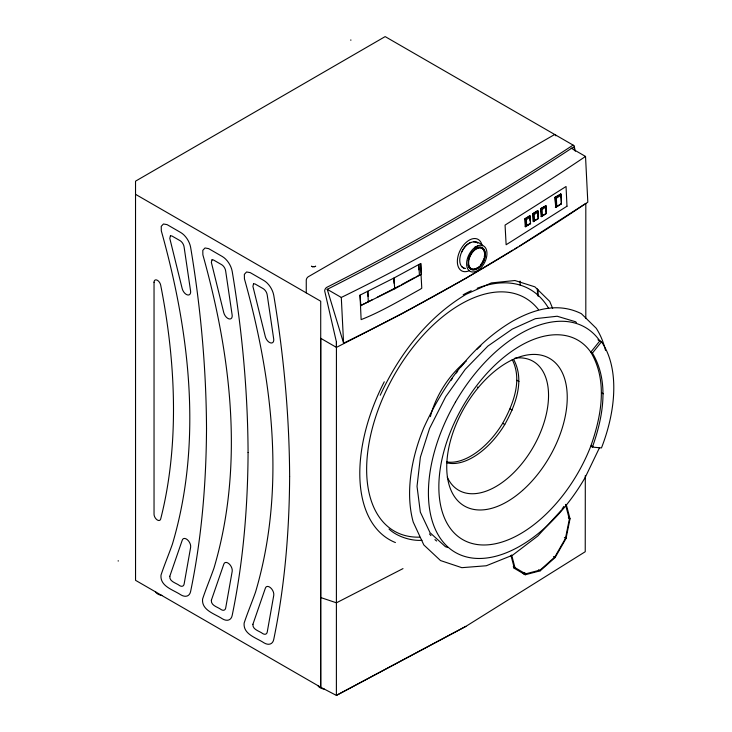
<?xml version="1.0" encoding="UTF-8"?>
<svg xmlns="http://www.w3.org/2000/svg" width="732" height="732" viewBox="0 0 732 732"><rect width="100%" height="100%" fill="white"/><g stroke="black" fill="none" stroke-linecap="round" stroke-linejoin="round"><path stroke-width="1.1" d="M118.209 561.133L118.209 560.657M135.53 181.701L135.548 580.33L320.717 687.238L336.391 695.4L465.936 626.336L585.234 551.727L585.307 475.516M575.315 151.24L574.318 146.784A2.882 1.665 -60 0 0 572.278 145.604C493.222 197.631 411.119 244.598 326.719 287.374A2.882 1.665 -60 0 0 324.679 290.906L336.427 342.027L336.427 347.398L402.993 313.177L465.955 278.242L512.812 250.097M574.318 150.188L574.318 146.784L571.491 148.331C492.874 200.101 411.21 246.821 327.25 289.341L343.583 343.18C428.128 301.886 509.774 254.745 587.814 202.178L585.527 156.438L571.225 148.175M530.544 223.69L529.721 215.702L524.853 218.85L525.237 226.645L530.544 223.69L530.16 215.894L524.853 218.85M538.432 218.575L537.599 210.587L532.74 213.744L533.125 221.54L538.432 218.575L538.047 210.789L532.74 213.744M545.715 208.876L546.365 213.534L545.99 205.738L540.628 208.657L541.442 216.654L546.365 213.534L545.99 205.738L540.628 208.657M560.987 203.661L561.417 203.862L560.941 194.053L554.847 197.43L555.762 207.44L561.417 203.862L560.941 194.053L554.847 197.43M597.952 339.785L601.475 341.817A129.948 75.021 -60 0 1 601.475 447.92L592.417 447.106C602.994 417.24 609.628 381.83 592.417 353.089L590.788 352.147C607.999 380.896 601.365 416.298 590.788 446.163A115.153 66.484 -60 0 1 467.931 542.11A115.153 66.484 -60 0 1 467.931 398.062A115.153 66.484 -60 0 1 590.788 352.147L599.847 340.874M512.226 359.577C522.721 380.283 513.15 404.512 502.692 423.279A62.742 34.788 -58.1 0 1 446.74 461.91M513.882 359.897C524.936 380.805 515.429 405.51 504.741 424.551A62.742 34.788 -58.1 0 1 446.721 462.734M524.908 572.744L522.776 573.312L525.283 574.757L540.207 570.814L555.121 557.537L566.037 538.487L570.036 518.768L566.321 504.741M599.362 447.993L585.161 477.511A129.921 75.012 -60 0 1 455.286 552.376A129.921 75.012 -60 0 1 455.322 402.371L455.386 402.225M380.228 395.243C399.041 354.691 427.378 317.331 466.229 294.237L491.346 282.927L514.935 280.521L534.882 286.843L549.714 301.401L552.669 308.428M461.672 252.147C465.424 243.628 474.318 237.543 482.69 245.549M135.667 181.088L385.16 36.6L573.714 145.458M561.984 509.271L563.796 506.462M477.383 387.475L477.722 386.981M592.417 353.089L601.475 341.817M561.38 510.204L537.791 536.007L512.583 555.195L486.268 565.763L461.837 567.675L440.518 560.556L423.828 544.947L413.214 522.044A145.558 89.213 -56.7 0 1 423.782 427.79C443.144 385.16 471.792 345.211 512.72 321.083C534.214 309.133 558.132 302.078 581.373 313.689L596.205 328.238A145.558 78.516 -63.1 0 1 605.52 350.381M526.674 225.923L525.686 226.847L525.292 219.051L526.363 219.609L526.674 225.923L530.361 223.525M534.561 220.808L533.564 221.732L533.18 213.945L534.241 214.503L534.561 220.808L538.249 218.42M542.439 215.739L541.442 216.654L541.058 208.858L542.128 209.425L542.439 215.739L546.173 213.369M556.759 206.525L555.762 207.44L555.286 197.631L556.357 198.198L556.759 206.525L561.224 203.697M585.527 156.438C507.514 209.041 425.832 256.127 341.295 297.448L326.994 289.186M526.363 219.609L530.05 217.221M534.241 214.503L537.938 212.106M525.237 226.645L530.105 223.489M533.939 221.009L535.559 219.957M542.128 209.425L545.862 207.055M541.003 216.452L543.464 214.888M556.357 198.198L560.822 195.371M555.323 207.238L558.15 205.445M514.761 248.926L517.689 247.169M519.647 245.998L585.81 203.414L585.81 318.585M470.685 242.411L468.242 243.765A14.365 8.757 -62.9 0 0 459.842 258.488A14.365 8.757 -62.9 0 0 465.543 268.479M475.004 248.816L475.224 246.83L475.004 249.237A11.602 7.073 -62.9 0 0 469.669 255.999M360.501 305.674L394.758 288.792L421.412 274.28L420.735 263.493L393.825 278.087L359.97 295.17M416.087 276.751L421.412 274.28M377.328 297.192L399.297 285.892M401.264 284.812L414.111 277.821M465.936 626.336L336.391 695.4L336.427 342.027M402.993 568.608L336.445 602.811L320.717 597.55L320.717 338.303L336.445 347.389M361.471 305.189L372.313 299.727M315.282 266.421L315.702 266.21L314.138 266.823M523.124 572.433L525.631 573.879L540.207 570.027L554.774 557.052L565.443 538.441L569.35 519.162L565.443 504.394M314.961 266.54L312.884 266.695M422.007 540.308C411.174 541.104 396.945 536.602 389.012 529.035M593.057 446.374L590.788 446.163L592.417 447.106M473.467 241.706L475.818 242.036A14.365 8.757 -62.9 0 1 477.786 243.262M312.225 266.54L313.049 266.823M475.361 249.008A12.17 7.421 -62.9 0 0 469.679 268.15A12.17 7.421 -62.9 0 0 484.209 260.153A12.17 7.421 -62.9 0 0 477.603 247.773L477.127 247.645L479.359 247.132A12.087 7.366 -62.9 0 1 484.383 257.975M448.039 547.545L445.468 546.722L430.059 532.722L420.333 512.116L417.03 486.359L420.378 457.216L429.574 428.43L445.651 396.781L465.287 369.285L487.832 346.117L512.244 329.135L535.412 318.667L557.18 316.242L575.608 321.769L576.404 322.519M312.546 266.704L311.493 266.21L311.905 266.421M419.043 275.131L419.454 275.351L418.777 264.563L418.914 269.852M394.356 288.573L394.758 288.792L393.825 278.087L394.091 283.33M601.695 392.855L603.333 393.798M135.53 194.319L320.717 301.218L320.717 687.238L320.643 597.587M568.361 517.798L570.036 518.768M564.363 537.517L566.037 538.487M553.447 556.576L555.121 557.537M538.532 569.853L540.207 570.814M513.288 566.623L514.962 567.584L511.631 555.012M368.306 301.758L367.784 291.254L368.04 296.314M513.416 566.705L525.631 573.879M513.681 567.941L525.283 574.757M516.911 380.283L518.961 381.564M510.103 408.813L512.153 410.094M502.692 423.279L504.741 424.551M462.13 266.979L464.07 268.196M510.945 555.368L514.367 568.316M360.885 305.903L360.016 295.152L361.132 319.619C380.375 312.143 401.346 299.763 420.186 289.314L421.778 288.207L421.01 274.061M537.599 210.587L537.938 217.267M529.721 215.702L529.941 220.149M341.295 297.448L343.583 343.18M560.511 193.852L560.666 197.118M520.077 281.115L520.269 285.306M477.548 245.925L477.603 247.773M477.118 246.162L477.182 248.551L477.154 248.057A11.602 7.073 -62.9 0 1 484.291 257.051M475.699 246.94L475.773 249.328M420.735 263.493L420.982 273.009M538.029 289.643L538.176 296.304M537.37 288.893L537.526 295.554M350.838 39.857L350.838 40.333M306.26 292.892L306.26 280.274A2.882 1.665 -60 0 1 308.3 276.742L553.85 134.972A2.882 1.665 -60 0 1 555.872 135.85M419.592 537.151A133.691 76.375 -61 0 1 390.183 382.571A133.691 76.375 -61 0 1 538.459 309.609M477.173 288.262A143.527 81.993 -61 0 1 548.689 308.465M395.417 542.558A143.527 81.993 -61 0 1 384.263 381.784M463.173 294.776A143.527 81.993 -61 0 1 471.225 290.741M483.788 258.927A11.602 7.073 -62.9 0 1 482.132 262.596M481.592 263.456A11.602 7.073 -62.9 0 1 480.412 265.039M477.722 267.564A11.602 7.073 -62.9 0 1 468.26 264.161M468.279 260.683A11.602 7.073 -62.9 0 1 469.285 256.923M484.09 258.954A12.087 7.366 -62.9 0 1 480.576 265.313M479.222 266.75A12.087 7.366 -62.9 0 1 468.077 265.213M468.343 258.826A12.087 7.366 -62.9 0 1 468.992 256.859M470.914 253.135A12.087 7.366 -62.9 0 1 472.149 251.488M469.139 270.767A17.76 10.797 -63.3 0 1 457.354 261.882A17.76 10.797 -63.3 0 1 468.507 240.59A17.76 10.797 -63.3 0 1 482.159 245.915M162.147 595.473A9.049 5.225 0 0 1 155.587 591.868M324.413 689.151A9.049 5.225 0 0 1 317.853 685.555M455.377 402.225A129.893 74.993 -60 0 1 599.819 340.911M436.62 541.03A129.921 75.012 -60 0 1 434.927 539.603M430.956 535.641A129.921 75.012 -60 0 1 429.492 533.912M451.104 380.292A129.921 75.012 -60 0 1 452.394 378.435M456.329 372.981A129.921 75.012 -60 0 1 457.665 371.206M461.059 366.869A129.921 75.012 -60 0 1 463.942 363.365M476.907 349.365A129.921 75.012 -60 0 1 480.851 345.623M514.971 358.131A74.444 42.978 -60 0 1 533.527 446.575A74.444 42.978 -60 0 1 447.27 477.136M430.389 416.627A62.742 34.788 -58.1 0 1 466.238 361.151M154.04 282.259L154.04 514.212A4.767 2.754 60 0 0 156.987 519.775A4.767 2.754 60 0 0 160.674 519.015A574.913 331.925 60 0 0 160.674 285.123A4.767 2.754 60 0 0 156.987 280.1A4.767 2.754 60 0 0 154.04 282.259M169.797 576.285C169.266 581.839 176.439 582.992 179.743 585.692A6.277 3.623 60 0 0 184.098 584.182L190.631 547.362A6.112 3.532 60 0 0 187.3 539.658A6.112 3.532 60 0 0 182.186 540.362L169.797 576.285M211.356 600.277C210.825 605.831 217.999 606.993 221.302 609.683A6.277 3.623 60 0 0 225.657 608.182L232.19 571.363A6.112 3.532 60 0 0 228.86 563.649A6.112 3.532 60 0 0 223.745 564.354L211.356 600.277M252.915 624.277C252.384 629.822 259.558 630.984 262.861 633.674A6.277 3.623 60 0 0 267.217 632.173L273.75 595.354A6.112 3.532 60 0 0 270.419 587.64A6.112 3.532 60 0 0 265.304 588.345L252.915 624.277M206.516 428.531C206.223 483.175 201.693 537.883 190.622 591.438A13.853 7.997 60 0 1 180.676 594.75C173.31 589.8 159.915 586.396 161.003 575.105C164.453 564.665 168.753 554.508 172.404 544.141C202.801 441.789 189.68 332.081 161.305 230.845L161.241 226.353L163.446 223.983L167.097 224.633L180.676 232.483A14.457 8.354 60 0 1 190.622 247.27C200.632 307.156 206.223 367.793 206.516 428.531M248.075 452.522C247.791 507.166 243.253 561.874 232.181 615.438A13.853 7.997 60 0 1 222.244 618.741C214.879 613.791 201.474 610.397 202.572 599.096C206.012 588.656 210.313 578.5 213.964 568.133C244.36 465.781 231.239 356.072 202.874 254.846L202.801 250.344L205.006 247.974L208.657 248.633L222.244 256.475A14.457 8.354 60 0 1 232.181 271.261C242.191 331.157 247.782 391.785 248.075 452.522M289.634 476.523C289.332 531.158 284.812 585.875 273.741 639.429A13.853 7.997 60 0 1 263.804 642.742C256.438 637.782 243.033 634.388 244.131 623.088C247.572 612.657 251.872 602.5 255.523 592.124C285.919 489.772 272.798 380.073 244.433 278.837L244.36 274.344L246.574 271.965L250.216 272.624L263.804 280.466A14.457 8.354 60 0 1 273.741 295.252C283.751 355.148 289.341 415.785 289.634 476.523M170.419 235.85L169.797 238.376L182.186 288.609A6.149 3.55 60 0 0 187.236 294.85A6.149 3.55 60 0 0 190.631 291.354L184.098 246.995A5.783 3.34 60 0 0 180.2 240.737L171.8 235.924L170.419 235.85M211.978 259.851L211.356 262.376L223.745 312.601A6.149 3.55 60 0 0 228.796 318.841A6.149 3.55 60 0 0 232.19 315.346L225.657 270.986A5.783 3.34 60 0 0 221.759 264.737L213.36 259.915L211.978 259.851M253.537 283.842L252.915 286.368L265.304 336.592A6.149 3.55 60 0 0 270.355 342.841A6.149 3.55 60 0 0 273.75 339.346L267.217 294.987A5.783 3.34 60 0 0 263.319 288.728L254.919 283.906L253.537 283.842M566.989 206.223L506.132 244.753L505.062 225.09L566.046 186.504L566.989 206.223M477.758 245.815L475.105 247.27A14.365 8.757 -62.9 0 0 468.398 269.87A14.365 8.757 -62.9 0 0 485.554 260.436A14.365 8.757 -62.9 0 0 477.758 245.815M477.566 248.34L475.434 249.52A11.52 7.027 -62.9 0 0 470.063 267.647A11.52 7.027 -62.9 0 0 483.815 260.07A11.52 7.027 -62.9 0 0 477.566 248.34M522.584 490.403A85.214 49.2 -60 0 0 549.595 358.406A85.214 49.2 -60 0 0 448.789 447.792A85.214 49.2 -60 0 0 522.584 490.403"/></g></svg>
